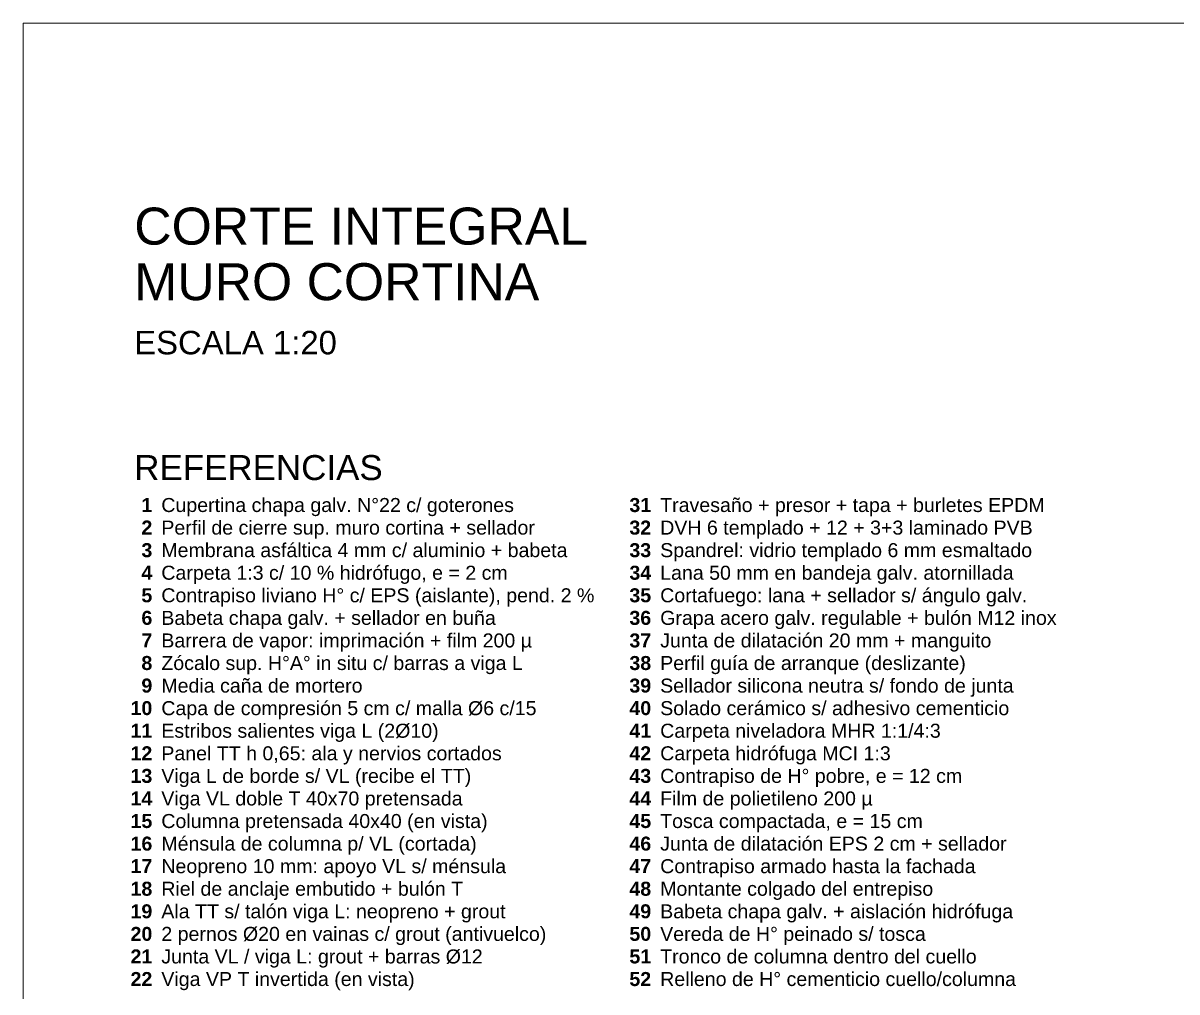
# Model space of a CAD drawing. Header units: millimetres. Extents: x 0 to 323, y 0 to 420.
# Drawn here: x 0 to 166.1, y 280.5 to 420 of the extents above; entities that cross this region are included whole.
import ezdxf
from ezdxf.enums import TextEntityAlignment as Align

# ---------------------------------------------------------------- set-up
doc = ezdxf.new("R2010")
doc.units = ezdxf.units.MM
doc.layers.add('0-MARCO-A3', color=7, linetype='Continuous')
doc.layers.add('3-TEXTOS', color=7, linetype='Continuous')
doc.styles.add('ARIAL', font='arial.ttf')
doc.styles.add('ARIAL-NEGRITA', font='arialbd.ttf')

msp = doc.modelspace()

# ---------------------------------------------------------------- linework, layer by layer
at = {"layer": '0-MARCO-A3', "lineweight": 13}
msp.add_lwpolyline([(0, 0), (297, 0), (297, 420), (0, 420)], close=True, dxfattribs=at)

# ---------------------------------------------------------------- texts
at = {"layer": '3-TEXTOS', "style": 'ARIAL'}
for s, height, p in [('CORTE INTEGRAL', 5.328, (16, 388.1)), ('MURO CORTINA', 5.328, (16, 380.1)), ('ESCALA 1:20', 3.384, (16, 372.3)), ('REFERENCIAS', 3.6, (16, 354.2)), ('Cupertina chapa galv. N°22 c/ goterones', 2.016, (19.9, 349.6)), ('Travesaño + presor + tapa + burletes EPDM', 2.016, (91.7, 349.6)), ('Perfil de cierre sup. muro cortina + sellador', 2.016, (19.9, 346.35)), ('DVH 6 templado + 12 + 3+3 laminado PVB', 2.016, (91.7, 346.35)), ('Membrana asfáltica 4 mm c/ aluminio + babeta', 2.016, (19.9, 343.1)), ('Spandrel: vidrio templado 6 mm esmaltado', 2.016, (91.7, 343.1)), ('Carpeta 1:3 c/ 10 % hidrófugo, e = 2 cm', 2.016, (19.9, 339.85)), ('Lana 50 mm en bandeja galv. atornillada', 2.016, (91.7, 339.85)), ('Contrapiso liviano H° c/ EPS (aislante), pend. 2 %', 2.016, (19.9, 336.6)), ('Cortafuego: lana + sellador s/ ángulo galv.', 2.016, (91.7, 336.6)), ('Babeta chapa galv. + sellador en buña', 2.016, (19.9, 333.35)), ('Grapa acero galv. regulable + bulón M12 inox', 2.016, (91.7, 333.35)), ('Barrera de vapor: imprimación + film 200 µ', 2.016, (19.9, 330.1)), ('Junta de dilatación 20 mm + manguito', 2.016, (91.7, 330.1)), ('Zócalo sup. H°A° in situ c/ barras a viga L', 2.016, (19.9, 326.85)), ('Perfil guía de arranque (deslizante)', 2.016, (91.7, 326.85)), ('Media caña de mortero', 2.016, (19.9, 323.6)), ('Sellador silicona neutra s/ fondo de junta', 2.016, (91.7, 323.6)), ('Capa de compresión 5 cm c/ malla Ø6 c/15', 2.016, (19.9, 320.35)), ('Solado cerámico s/ adhesivo cementicio', 2.016, (91.7, 320.35)), ('Estribos salientes viga L (2Ø10)', 2.016, (19.9, 317.1)), ('Carpeta niveladora MHR 1:1/4:3', 2.016, (91.7, 317.1)), ('Panel TT h 0,65: ala y nervios cortados', 2.016, (19.9, 313.85)), ('Carpeta hidrófuga MCI 1:3', 2.016, (91.7, 313.85)), ('Viga L de borde s/ VL (recibe el TT)', 2.016, (19.9, 310.6)), ('Contrapiso de H° pobre, e = 12 cm', 2.016, (91.7, 310.6)), ('Viga VL doble T 40x70 pretensada', 2.016, (19.9, 307.35)), ('Film de polietileno 200 µ', 2.016, (91.7, 307.35)), ('Columna pretensada 40x40 (en vista)', 2.016, (19.9, 304.1)), ('Tosca compactada, e = 15 cm', 2.016, (91.7, 304.1)), ('Ménsula de columna p/ VL (cortada)', 2.016, (19.9, 300.85)), ('Junta de dilatación EPS 2 cm + sellador', 2.016, (91.7, 300.85)), ('Neopreno 10 mm: apoyo VL s/ ménsula', 2.016, (19.9, 297.6)), ('Contrapiso armado hasta la fachada', 2.016, (91.7, 297.6)), ('Riel de anclaje embutido + bulón T', 2.016, (19.9, 294.35)), ('Montante colgado del entrepiso', 2.016, (91.7, 294.35)), ('Ala TT s/ talón viga L: neopreno + grout', 2.016, (19.9, 291.1)), ('Babeta chapa galv. + aislación hidrófuga', 2.016, (91.7, 291.1)), ('2 pernos Ø20 en vainas c/ grout (antivuelco)', 2.016, (19.9, 287.85)), ('Vereda de H° peinado s/ tosca', 2.016, (91.7, 287.85)), ('Junta VL / viga L: grout + barras Ø12', 2.016, (19.9, 284.6)), ('Tronco de columna dentro del cuello', 2.016, (91.7, 284.6)), ('Viga VP T invertida (en vista)', 2.016, (19.9, 281.35)), ('Relleno de H° cementicio cuello/columna', 2.016, (91.7, 281.35))]:
    msp.add_text(s, height=height, dxfattribs=at).set_placement(p)
at = {"layer": '3-TEXTOS', "style": 'ARIAL-NEGRITA'}
for s, height, p in [('1', 2.02, (18.6, 349.6)), ('31', 2.016, (90.4, 349.6)), ('2', 2.02, (18.6, 346.35)), ('32', 2.016, (90.4, 346.35)), ('3', 2.02, (18.6, 343.1)), ('33', 2.016, (90.4, 343.1)), ('4', 2.02, (18.6, 339.85)), ('34', 2.016, (90.4, 339.85)), ('5', 2.02, (18.6, 336.6)), ('35', 2.016, (90.4, 336.6)), ('6', 2.02, (18.6, 333.35)), ('36', 2.016, (90.4, 333.35)), ('7', 2.02, (18.6, 330.1)), ('37', 2.016, (90.4, 330.1)), ('8', 2.02, (18.6, 326.85)), ('38', 2.016, (90.4, 326.85)), ('9', 2.02, (18.6, 323.6)), ('39', 2.016, (90.4, 323.6)), ('10', 2.016, (18.6, 320.35)), ('40', 2.016, (90.4, 320.35)), ('11', 2.016, (18.6, 317.1)), ('41', 2.016, (90.4, 317.1)), ('12', 2.016, (18.6, 313.85)), ('42', 2.016, (90.4, 313.85)), ('13', 2.016, (18.6, 310.6)), ('43', 2.016, (90.4, 310.6)), ('14', 2.016, (18.6, 307.35)), ('44', 2.016, (90.4, 307.35)), ('15', 2.016, (18.6, 304.1)), ('45', 2.016, (90.4, 304.1)), ('16', 2.016, (18.6, 300.85)), ('46', 2.016, (90.4, 300.85)), ('17', 2.016, (18.6, 297.6)), ('47', 2.016, (90.4, 297.6)), ('18', 2.016, (18.6, 294.35)), ('48', 2.016, (90.4, 294.35)), ('19', 2.016, (18.6, 291.1)), ('49', 2.016, (90.4, 291.1)), ('20', 2.016, (18.6, 287.85)), ('50', 2.016, (90.4, 287.85)), ('21', 2.016, (18.6, 284.6)), ('51', 2.016, (90.4, 284.6)), ('22', 2.016, (18.6, 281.35)), ('52', 2.016, (90.4, 281.35))]:
    msp.add_text(s, height=height, dxfattribs=at).set_placement(p, align=Align.RIGHT)

doc.saveas('drawing.dxf')
